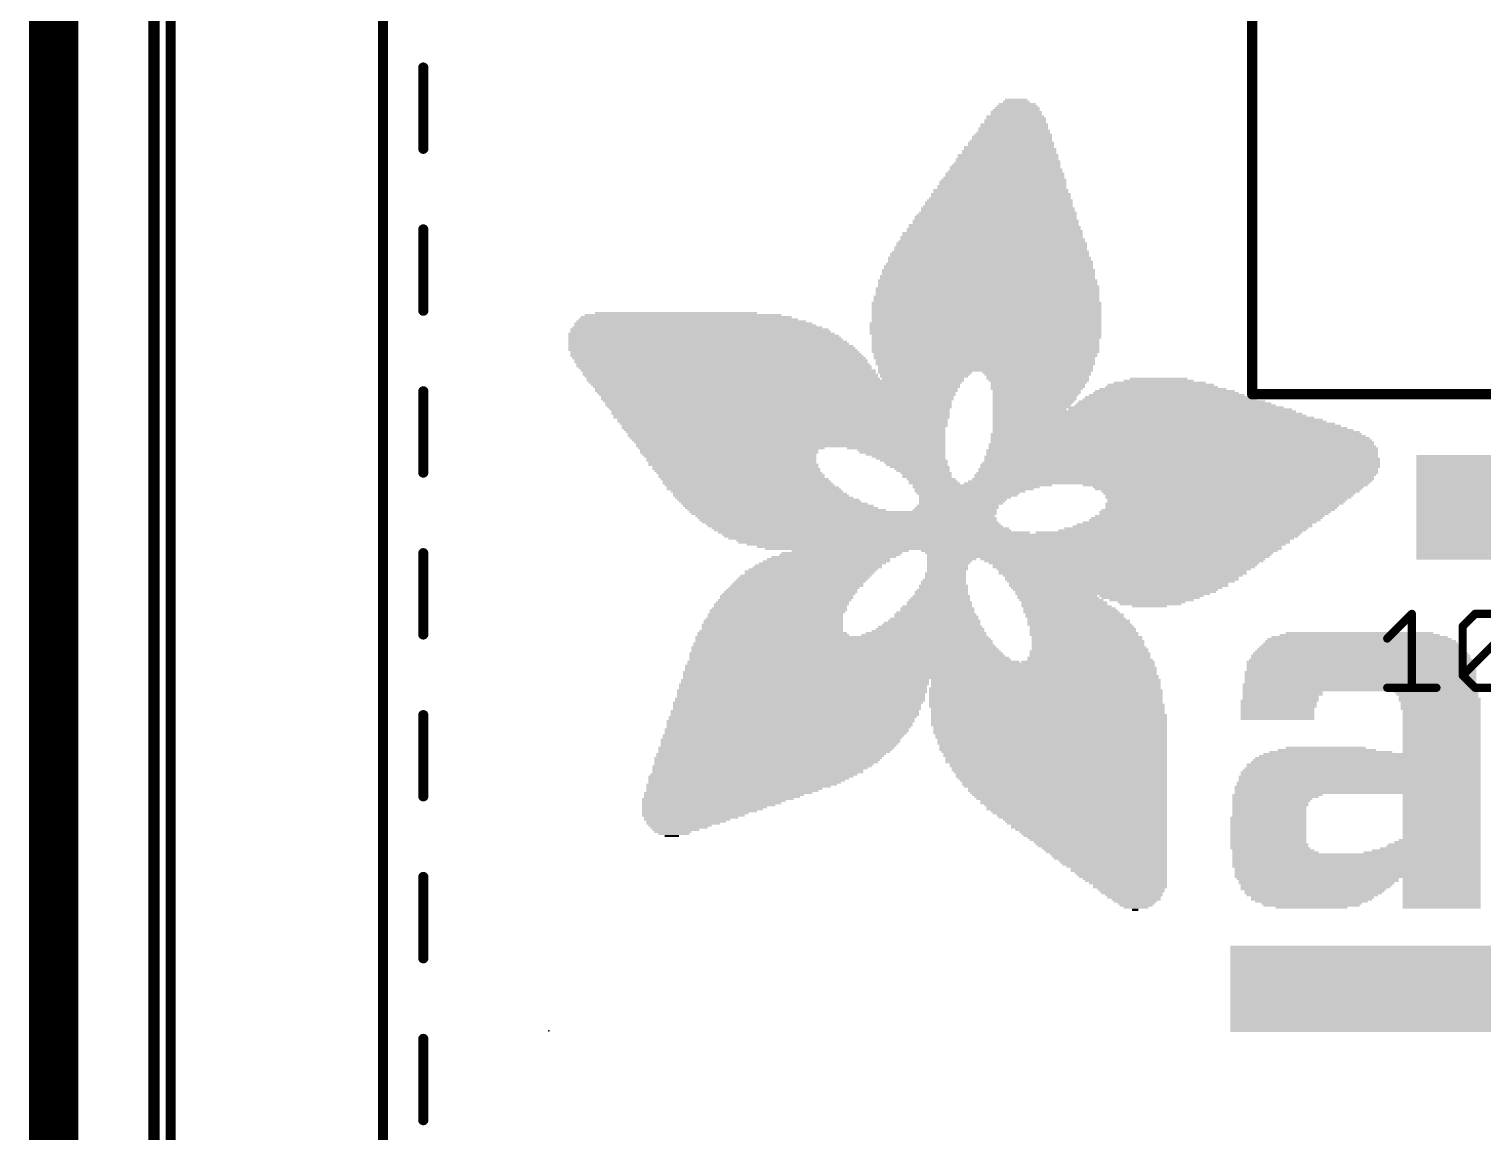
# Model space of a CAD drawing. Extents: x -26.2 to 21.8, y -36.3 to 32.3.
# Drawn here: x -21.8 to -3.79, y 4.99 to 18.65 of the extents above; entities that cross this region are included whole.
import ezdxf

# ---------------------------------------------------------------- set-up
doc = ezdxf.new("R2010")
doc.units = 0
for name, color, linetype in [('1', 12, 'CONTINUOUS'), ('16', 132, 'CONTINUOUS'), ('20', 53, 'CONTINUOUS'), ('21', 40, 'CONTINUOUS'), ('22', 6, 'CONTINUOUS'), ('23', 40, 'CONTINUOUS'), ('27', 253, 'CONTINUOUS'), ('52', 253, 'CONTINUOUS')]:
    doc.layers.add(name, color=color, linetype=linetype)

# ---------------------------------------------------------------- blocks, each defined once
blk = doc.blocks.new('RECT')
blk.add_solid([(-0.5, -0.5), (0.5, -0.5), (-0.5, 0.5), (0.5, 0.5)])

msp = doc.modelspace()

# ---------------------------------------------------------------- linework, layer by layer
at = {"layer": '1', "const_width": 0.254}
msp.add_lwpolyline([(-21.5, -33.5), (-21.5, 29.5)], dxfattribs=at)
at = {"layer": '16', "const_width": 0.6096}
msp.add_lwpolyline([(-21.5, -36), (-21.5, 32)], dxfattribs=at)
at = {"layer": '20'}
msp.add_line((-20.32, 27.94), (-20.32, -33.02), dxfattribs=at)
at = {"layer": '21', "const_width": 0.127}
for points in [[(-6.65, 14.122), (-6.65, 27.472)], [(-1.6, 14.122), (-6.65, 14.122)]]:
    msp.add_lwpolyline(points, dxfattribs=at)
at = {"layer": '21', "const_width": 0.0635}
for points in [[(-6.65, 14.1538, 1), (-6.65, 14.0902)], [(-6.6818, 14.122, 1), (-6.6183, 14.122)]]:
    msp.add_lwpolyline(points, format="xyb", dxfattribs=at)
at = {"layer": '22', "const_width": 0.127}
msp.add_lwpolyline([(-20.25, 25.339), (-20.25, -30.261)], dxfattribs=at)
at = {"layer": '23'}
msp.add_point((-15.365, 6.238), dxfattribs=at)
at = {"layer": '27', "const_width": 0.1016}
for points in [[(-4.9768, 11.0969), (-4.6717, 11.402)], [(-4.6717, 11.402), (-4.6717, 10.4868)], [(-4.0413, 11.2495), (-3.8887, 11.402)], [(-3.8887, 11.402), (-3.5837, 11.402)], [(-4.0413, 10.6393), (-4.0413, 11.2495)], [(-4.0413, 10.6393), (-3.4311, 11.2495)], [(-3.8887, 10.4868), (-4.0413, 10.6393)], [(-4.9768, 10.4868), (-4.3667, 10.4868)], [(-3.5837, 10.4868), (-3.8887, 10.4868)]]:
    msp.add_lwpolyline(points, dxfattribs=at)
at = {"layer": '27', "const_width": 0.0508}
for points in [[(-4.6463, 11.402, 1), (-4.6971, 11.402)], [(-4.6538, 11.384, 1), (-4.6897, 11.4199)], [(-3.8887, 11.4274, 1), (-3.8887, 11.3766)], [(-3.8708, 11.384, 1), (-3.9067, 11.4199)], [(-4.0159, 11.2495, 1), (-4.0667, 11.2495)], [(-4.0592, 11.2674, 1), (-4.0233, 11.2315)], [(-4.9947, 11.1149, 1), (-4.9588, 11.079)], [(-4.0667, 10.6393, 1), (-4.0159, 10.6393)], [(-4.0233, 10.6573, 1), (-4.0592, 10.6214)], [(-4.0592, 10.6573, 1), (-4.0233, 10.6214)], [(-4.9768, 10.5122, 1), (-4.9768, 10.4614)], [(-4.6971, 10.4868, 1), (-4.6463, 10.4868)], [(-4.3667, 10.4614, 1), (-4.3667, 10.5122)], [(-3.8887, 10.5122, 1), (-3.8887, 10.4614)], [(-3.9067, 10.4688, 1), (-3.8708, 10.5048)]]:
    msp.add_lwpolyline(points, format="xyb", dxfattribs=at)
at = {"layer": '52', "const_width": 0.127}
for points in [[(-20.05, 25.139), (-20.05, -30.061)], [(-17.42, 22.679), (-17.42, -23.441)], [(-16.92, 18.1686), (-16.92, 17.1633)], [(-16.92, 16.1633), (-16.92, 15.1581)], [(-16.92, 14.1581), (-16.92, 13.1529)], [(-16.92, 12.1529), (-16.92, 11.1477)], [(-16.92, 10.1477), (-16.92, 9.1425)], [(-16.92, 8.1425), (-16.92, 7.1373)], [(-16.92, 6.1373), (-16.92, 5.132)]]:
    msp.add_lwpolyline(points, dxfattribs=at)
at = {"layer": '52', "const_width": 0.0635}
for points in [[(-16.8883, 18.1686, 1), (-16.9518, 18.1686)], [(-16.9518, 17.1633, 1), (-16.8883, 17.1633)], [(-16.8883, 16.1633, 1), (-16.9518, 16.1633)], [(-16.9518, 15.1581, 1), (-16.8883, 15.1581)], [(-16.8883, 14.1581, 1), (-16.9518, 14.1581)], [(-16.9518, 13.1529, 1), (-16.8883, 13.1529)], [(-16.8883, 12.1529, 1), (-16.9518, 12.1529)], [(-16.9518, 11.1477, 1), (-16.8883, 11.1477)], [(-16.8883, 10.1477, 1), (-16.9518, 10.1477)], [(-16.9518, 9.1425, 1), (-16.8883, 9.1425)], [(-16.8883, 8.1425, 1), (-16.9518, 8.1425)], [(-16.9518, 7.1373, 1), (-16.8883, 7.1373)], [(-16.8883, 6.1373, 1), (-16.9518, 6.1373)], [(-16.9518, 5.132, 1), (-16.8883, 5.132)]]:
    msp.add_lwpolyline(points, format="xyb", dxfattribs=at)

# ---------------------------------------------------------------- block references
at = {"layer": '1', "xscale": 1.2, "yscale": 1.3, "rotation": 180}
msp.add_blockref('RECT', (-4.016, 12.722), dxfattribs=at)
at = {"layer": '21', "yscale": 0.0254}
for p, xscale in [((-9.5738, 17.6426), 0.5842), ((-9.5611, 17.668), 0.5588), ((-9.5611, 17.6934), 0.508), ((-9.5611, 17.7188), 0.4572), ((-9.5738, 17.7442), 0.3302), ((-9.5738, 17.7696), 0.2794), ((-9.5992, 17.4648), 0.8382), ((-9.5865, 17.5156), 0.762), ((-9.5865, 17.4902), 0.762), ((-9.5865, 17.5664), 0.7112), ((-9.5738, 17.541), 0.7366), ((-9.5738, 17.6172), 0.635), ((-9.5738, 17.5918), 0.635), ((-9.6246, 17.3124), 0.9906), ((-9.6246, 17.287), 0.9906), ((-9.6119, 17.3378), 0.9652), ((-9.6119, 17.3632), 0.9144), ((-9.6119, 17.414), 0.8636), ((-9.5992, 17.3886), 0.889), ((-9.5992, 17.4394), 0.8382), ((-9.6627, 17.1346), 1.1684), ((-9.6627, 17.1092), 1.1684), ((-9.6627, 17.1854), 1.1176), ((-9.65, 17.16), 1.143), ((-9.6373, 17.2362), 1.0668), ((-9.6373, 17.2108), 1.0668), ((-9.6373, 17.2616), 1.016), ((-9.7135, 16.9314), 1.3716), ((-9.7008, 16.9568), 1.3462), ((-9.6881, 16.9822), 1.3208), ((-9.6881, 17.033), 1.27), ((-9.6754, 17.0076), 1.2954), ((-9.6754, 17.0838), 1.2446), ((-9.6754, 17.0584), 1.2446), ((-9.7389, 16.7536), 1.5748), ((-9.7262, 16.779), 1.5494), ((-9.7262, 16.8044), 1.4986), ((-9.7135, 16.8552), 1.4732), ((-9.7135, 16.8298), 1.4732), ((-9.7135, 16.8806), 1.4224), ((-9.7008, 16.906), 1.397), ((-9.7643, 16.6012), 1.7272), ((-9.7643, 16.5758), 1.7272), ((-9.7643, 16.652), 1.6764), ((-9.7643, 16.6266), 1.6764), ((-9.7516, 16.7028), 1.6002), ((-9.7516, 16.6774), 1.6002), ((-9.7389, 16.7282), 1.5748), ((-9.8024, 16.4234), 1.905), ((-9.8024, 16.398), 1.905), ((-9.8024, 16.4488), 1.8542), ((-9.7897, 16.4996), 1.8288), ((-9.7897, 16.4742), 1.8288), ((-9.777, 16.525), 1.8034), ((-9.777, 16.5504), 1.7526), ((-9.8532, 16.2202), 2.1082), ((-9.8278, 16.271), 2.0574), ((-9.8278, 16.2456), 2.0574), ((-9.8278, 16.3218), 2.0066), ((-9.8278, 16.2964), 2.0066), ((-9.8151, 16.3472), 1.9812), ((-9.8024, 16.3726), 1.9558), ((-9.8786, 16.0678), 2.2606), ((-9.8659, 16.0424), 2.286), ((-9.8659, 16.1186), 2.2352), ((-9.8659, 16.0932), 2.2352), ((-9.8532, 16.1694), 2.159), ((-9.8405, 16.144), 2.1844), ((-9.8405, 16.1948), 2.1336), ((-9.904, 15.8646), 2.4638), ((-9.8913, 15.89), 2.4384), ((-9.8913, 15.9408), 2.3876), ((-9.8913, 15.9154), 2.3876), ((-9.8786, 15.9916), 2.3622), ((-9.8786, 15.9662), 2.3622), ((-9.8786, 16.017), 2.3114), ((-9.9167, 15.6614), 2.6416), ((-9.9167, 15.7122), 2.5908), ((-9.9167, 15.6868), 2.5908), ((-9.904, 15.7376), 2.5654), ((-9.904, 15.8138), 2.5146), ((-9.904, 15.7884), 2.5146), ((-9.8913, 15.763), 2.54), ((-9.904, 15.8392), 2.4638), ((-9.9294, 15.5344), 2.7178), ((-9.9294, 15.509), 2.7178), ((-9.9294, 15.4836), 2.7178), ((-9.9294, 15.5852), 2.667), ((-9.9294, 15.5598), 2.667), ((-9.9167, 15.636), 2.6416), ((-9.9167, 15.6106), 2.6416), ((-9.9421, 15.3312), 2.794), ((-9.9421, 15.3058), 2.794), ((-9.9294, 15.4328), 2.7686), ((-9.9294, 15.4074), 2.7686), ((-9.9294, 15.382), 2.7686), ((-9.9294, 15.3566), 2.7686), ((-9.9167, 15.4582), 2.7432), ((-13.7902, 15.128), 2.0066), ((-9.9421, 15.255), 2.8448), ((-9.9421, 15.2296), 2.8448), ((-9.9421, 15.2042), 2.8448), ((-9.9421, 15.1788), 2.8448), ((-9.9421, 15.1534), 2.8448), ((-9.9421, 15.128), 2.8448), ((-9.9421, 15.2804), 2.794), ((-13.5235, 14.9502), 3.0988), ((-13.5743, 15.001), 2.9464), ((-13.5489, 14.9756), 2.9972), ((-13.5997, 15.0264), 2.8448), ((-13.6378, 15.0518), 2.7178), ((-13.6632, 15.0772), 2.6162), ((-13.7013, 15.1026), 2.4384), ((-9.9548, 15.001), 2.8702), ((-9.9548, 14.9756), 2.8702), ((-9.9548, 14.9502), 2.8702), ((-9.9421, 15.1026), 2.8448), ((-9.9421, 15.0772), 2.8448), ((-9.9421, 15.0518), 2.8448), ((-9.9421, 15.0264), 2.8448), ((-13.4727, 14.874), 3.302), ((-13.4473, 14.8486), 3.3528), ((-13.4346, 14.8232), 3.3782), ((-13.4219, 14.7978), 3.4036), ((-13.3965, 14.7724), 3.4544), ((-13.4981, 14.9248), 3.2004), ((-13.4854, 14.8994), 3.2258), ((-9.9548, 14.9248), 2.8702), ((-9.9548, 14.8994), 2.8702), ((-9.9548, 14.874), 2.8702), ((-9.9421, 14.8486), 2.8448), ((-9.9421, 14.8232), 2.8448), ((-9.9548, 14.7978), 2.8194), ((-9.9548, 14.7724), 2.8194), ((-13.3838, 14.747), 3.4798), ((-13.3584, 14.7216), 3.5306), ((-13.3457, 14.6962), 3.556), ((-13.333, 14.6708), 3.5814), ((-13.3076, 14.6454), 3.5814), ((-13.2949, 14.62), 3.6068), ((-13.2822, 14.5946), 3.6322), ((-9.9548, 14.747), 2.8194), ((-9.9548, 14.7216), 2.8194), ((-9.9548, 14.6962), 2.8194), ((-9.9548, 14.6708), 2.8194), ((-9.9548, 14.6454), 2.8194), ((-9.9548, 14.62), 2.7686), ((-9.9548, 14.5946), 2.7686), ((-13.2568, 14.5692), 3.6322), ((-13.2314, 14.5438), 3.6322), ((-13.2314, 14.5184), 3.6322), ((-13.206, 14.493), 3.6322), ((-13.1933, 14.4676), 3.6576), ((-13.1806, 14.4422), 3.6322), ((-13.1425, 14.4168), 3.6576), ((-9.9675, 14.5692), 2.7432), ((-9.9548, 14.5438), 2.7178), ((-9.9548, 14.5184), 2.7178), ((-9.9548, 14.493), 2.7178), ((-9.9548, 14.4676), 2.667), ((-9.9548, 14.4422), 2.667), ((-9.9548, 14.4168), 2.667), ((-13.1298, 14.3914), 3.6322), ((-13.1171, 14.366), 3.6576), ((-13.1044, 14.3406), 3.6322), ((-13.079, 14.3152), 3.6322), ((-12.5583, 14.2898), 4.6736), ((-12.5583, 14.2644), 4.6228), ((-12.5583, 14.239), 4.572), ((-10.7041, 14.3914), 1.1684), ((-10.7041, 14.366), 1.1176), ((-10.7168, 14.3406), 1.0922), ((-10.7295, 14.3152), 1.016), ((-9.3198, 14.3914), 1.3462), ((-9.3071, 14.366), 1.3208), ((-9.3071, 14.3406), 1.27), ((-9.3071, 14.3152), 1.27), ((-9.2944, 14.2898), 1.2446), ((-9.2944, 14.2644), 1.1938), ((-9.3071, 14.239), 1.1684), ((-7.7831, 14.239), 1.3208), ((-7.7958, 14.2644), 1.143), ((-7.8085, 14.2898), 0.8636), ((-7.8085, 14.3152), 0.7112), ((-12.5456, 14.2136), 4.5466), ((-12.5456, 14.1882), 4.4958), ((-12.5456, 14.1628), 4.4958), ((-12.5456, 14.1374), 4.445), ((-12.5329, 14.112), 4.4196), ((-12.5329, 14.0866), 4.3688), ((-12.5329, 14.0612), 4.3688), ((-9.3071, 14.2136), 1.1684), ((-9.3198, 14.1882), 1.143), ((-9.3198, 14.1628), 1.0922), ((-9.3198, 14.1374), 1.0922), ((-9.3325, 14.112), 1.0668), ((-9.3452, 14.0866), 1.0414), ((-9.3452, 14.0612), 1.0414), ((-7.6688, 14.0612), 2.159), ((-7.6815, 14.0866), 2.0828), ((-7.7069, 14.112), 1.9304), ((-7.7196, 14.1374), 1.8034), ((-7.7323, 14.1628), 1.7272), ((-7.7577, 14.1882), 1.5748), ((-7.7704, 14.2136), 1.397), ((-12.5329, 14.0358), 4.318), ((-12.5202, 14.0104), 4.2926), ((-12.5202, 13.985), 4.2926), ((-12.5075, 13.9596), 4.2672), ((-12.5075, 13.9342), 4.2164), ((-12.4948, 13.9088), 4.191), ((-12.4948, 13.8834), 4.191), ((-12.4821, 13.858), 4.1656), ((-9.3579, 14.0358), 1.016), ((-9.3706, 14.0104), 0.9906), ((-9.3833, 13.985), 0.9652), ((-8.0625, 13.9596), 3.6068), ((-9.4087, 13.9342), 0.9144), ((-7.9863, 13.9088), 3.7592), ((-7.9482, 13.8834), 3.8354), ((-7.9228, 13.858), 3.8862), ((-7.5418, 13.9342), 2.7686), ((-7.6053, 13.985), 2.4892), ((-7.618, 14.0104), 2.413), ((-7.6434, 14.0358), 2.3114), ((-12.4821, 13.8326), 4.1656), ((-12.4694, 13.8072), 4.0894), ((-12.4694, 13.7818), 4.0894), ((-12.4567, 13.7564), 4.064), ((-12.444, 13.731), 4.0386), ((-12.4567, 13.7056), 4.0132), ((-12.444, 13.6802), 3.9878), ((-7.872, 13.8326), 3.9878), ((-7.8212, 13.8072), 4.0894), ((-7.7958, 13.7818), 4.1402), ((-7.745, 13.7564), 4.2418), ((-7.7069, 13.731), 4.318), ((-7.6688, 13.7056), 4.3942), ((-7.6307, 13.6802), 4.4704), ((-12.4313, 13.6548), 3.9624), ((-12.4186, 13.6294), 3.937), ((-12.4186, 13.604), 3.937), ((-12.4059, 13.5786), 3.9116), ((-12.3932, 13.5532), 3.8862), ((-12.3805, 13.5278), 3.8608), ((-12.3678, 13.5024), 3.8354), ((-7.5291, 13.5024), 4.7752), ((-7.5926, 13.6294), 4.5974), ((-7.5672, 13.604), 4.6482), ((-7.5418, 13.5786), 4.699), ((-7.5291, 13.5532), 4.7244), ((-7.5164, 13.5278), 4.7498), ((-7.5926, 13.6548), 4.5466), ((-12.3678, 13.477), 3.8354), ((-13.1044, 13.4516), 2.3114), ((-13.1298, 13.4262), 2.2098), ((-13.1298, 13.4008), 2.2098), ((-13.1298, 13.3754), 2.159), ((-13.1171, 13.35), 2.1336), ((-13.1044, 13.3246), 2.1082), ((-11.0597, 13.4516), 1.2192), ((-10.9962, 13.4262), 1.0922), ((-10.9835, 13.4008), 1.0668), ((-10.9454, 13.3754), 0.9906), ((-10.9073, 13.35), 0.9144), ((-10.8819, 13.3246), 0.8636), ((-7.5291, 13.35), 4.8768), ((-7.5164, 13.3246), 4.9022), ((-7.5164, 13.4262), 4.8514), ((-7.5164, 13.4008), 4.8514), ((-7.5164, 13.3754), 4.8514), ((-7.5164, 13.477), 4.8006), ((-7.5037, 13.4516), 4.826), ((-13.1044, 13.2992), 2.1082), ((-13.0917, 13.2738), 2.0828), ((-13.079, 13.2484), 2.1082), ((-13.0536, 13.223), 2.0574), ((-13.0409, 13.1976), 2.0828), ((-13.0282, 13.1722), 2.0574), ((-13.0028, 13.1468), 2.0574), ((-10.8438, 13.2992), 0.8382), ((-10.8184, 13.2738), 0.7874), ((-10.8057, 13.2484), 0.762), ((-10.7676, 13.223), 0.7366), ((-10.7422, 13.1976), 0.6858), ((-10.7295, 13.1722), 0.6604), ((-10.6914, 13.1468), 0.635), ((-7.5799, 13.1468), 4.9784), ((-7.5672, 13.1976), 4.953), ((-7.5672, 13.1722), 4.953), ((-7.5418, 13.2484), 4.953), ((-7.5418, 13.223), 4.953), ((-7.5291, 13.2738), 4.9276), ((-7.5164, 13.2992), 4.9022), ((-12.9774, 13.1214), 2.0574), ((-12.9774, 13.096), 2.0574), ((-12.9393, 13.0706), 2.0828), ((-12.9139, 13.0452), 2.0828), ((-12.9012, 13.0198), 2.1082), ((-12.8758, 12.9944), 2.1082), ((-12.8377, 12.969), 2.1336), ((-10.6787, 13.1214), 0.6096), ((-10.6787, 13.096), 0.6096), ((-10.6279, 13.0706), 0.6096), ((-10.6025, 13.0452), 0.6096), ((-10.5898, 13.0198), 0.635), ((-9.9929, 12.9944), 1.7272), ((-10.0691, 12.969), 1.5748), ((-7.7069, 13.0198), 5.0292), ((-7.6688, 13.0452), 5.0038), ((-7.6307, 13.0706), 4.9784), ((-7.6053, 13.1214), 4.9784), ((-7.618, 13.096), 4.953), ((-6.983, 12.9944), 3.5306), ((-6.9449, 12.969), 3.3528), ((-12.825, 12.9436), 2.159), ((-12.7869, 12.9182), 2.1336), ((-12.7488, 12.8928), 2.159), ((-12.7361, 12.8674), 2.1844), ((-12.698, 12.842), 2.2098), ((-12.6472, 12.8166), 2.2606), ((-12.6218, 12.7912), 2.2606), ((-10.0945, 12.9436), 1.4732), ((-10.1453, 12.9182), 1.3716), ((-10.1707, 12.8928), 1.27), ((-10.1707, 12.8674), 1.2192), ((-10.2088, 12.842), 1.143), ((-10.2342, 12.8166), 1.0922), ((-10.2469, 12.7912), 1.0668), ((-6.9449, 12.9436), 3.302), ((-6.9195, 12.9182), 3.2004), ((-6.9322, 12.8928), 3.1242), ((-6.9322, 12.8674), 3.0734), ((-6.9449, 12.842), 3.048), ((-6.9576, 12.8166), 2.9718), ((-6.9703, 12.7912), 2.9464), ((-12.571, 12.7658), 2.3114), ((-12.5202, 12.7404), 2.3622), ((-12.4821, 12.715), 2.3876), ((-12.4186, 12.6896), 2.4638), ((-11.7201, 12.6642), 3.81), ((-11.7074, 12.6388), 3.7846), ((-11.6947, 12.6134), 3.7084), ((-10.3358, 12.6896), 1.0414), ((-10.3104, 12.715), 1.0414), ((-10.2977, 12.7404), 1.016), ((-10.2596, 12.7658), 1.0414), ((-7.1735, 12.6134), 2.8448), ((-7.11, 12.6642), 2.8702), ((-7.1227, 12.6388), 2.8448), ((-7.0719, 12.6896), 2.8956), ((-6.9957, 12.7658), 2.9464), ((-7.0211, 12.7404), 2.8956), ((-7.0338, 12.715), 2.8702), ((-11.6693, 12.588), 3.7084), ((-11.6566, 12.5626), 3.683), ((-11.6312, 12.5372), 3.683), ((-11.5931, 12.5118), 3.6576), ((-11.5677, 12.4864), 3.6576), ((-11.5042, 12.461), 3.683), ((-11.4788, 12.4356), 3.683), ((-7.5164, 12.4356), 3.0734), ((-7.4656, 12.461), 3.0226), ((-7.3894, 12.4864), 2.9718), ((-7.364, 12.5118), 2.921), ((-7.3005, 12.5372), 2.8956), ((-7.237, 12.5626), 2.8702), ((-7.2116, 12.588), 2.8702), ((-11.3391, 12.4102), 3.8608), ((-9.6373, 12.3848), 7.1628), ((-9.6373, 12.3594), 7.112), ((-9.6373, 12.334), 7.0104), ((-9.6119, 12.3086), 6.858), ((-9.5992, 12.2832), 6.8326), ((-9.5738, 12.2578), 6.6802), ((-7.6815, 12.4102), 3.302), ((-9.5357, 12.2324), 6.5024), ((-9.4849, 12.207), 6.4008), ((-11.8979, 12.08), 1.524), ((-11.8344, 12.1054), 1.5494), ((-11.7582, 12.1308), 1.4986), ((-11.7328, 12.1562), 1.4986), ((-11.6312, 12.1816), 1.4478), ((-8.5451, 12.1816), 4.4196), ((-8.5451, 12.1562), 4.318), ((-8.5451, 12.1308), 4.2672), ((-8.5578, 12.1054), 4.2418), ((-10.3739, 12.08), 0.6096), ((-8.253, 12.08), 3.5306), ((-12.1773, 11.8768), 1.6256), ((-12.1265, 11.9276), 1.6256), ((-12.1392, 11.9022), 1.6002), ((-12.0884, 11.953), 1.6002), ((-12.0376, 11.9784), 1.6002), ((-12.0249, 12.0038), 1.5748), ((-11.9741, 12.0292), 1.5748), ((-11.9233, 12.0546), 1.5748), ((-10.4501, 11.9022), 0.508), ((-10.4501, 11.8768), 0.508), ((-10.3993, 12.0546), 0.5588), ((-10.412, 12.0292), 0.5334), ((-10.4247, 12.0038), 0.508), ((-10.4247, 11.9784), 0.508), ((-10.4247, 11.953), 0.508), ((-10.4374, 11.9276), 0.4826), ((-8.2403, 12.0546), 3.4544), ((-8.2403, 12.0292), 3.3528), ((-8.2276, 12.0038), 3.2766), ((-8.2403, 11.9784), 3.2512), ((-8.2403, 11.953), 3.1496), ((-8.253, 11.9276), 3.0734), ((-8.253, 11.9022), 3.0734), ((-8.253, 11.8768), 2.9718), ((-12.3551, 11.699), 1.6256), ((-12.3297, 11.7244), 1.6256), ((-12.2916, 11.7498), 1.651), ((-12.2789, 11.7752), 1.6256), ((-12.2535, 11.8006), 1.6256), ((-12.2281, 11.826), 1.6256), ((-12.2027, 11.8514), 1.6256), ((-10.4882, 11.699), 0.635), ((-10.4755, 11.7498), 0.6096), ((-10.4755, 11.7244), 0.6096), ((-10.4755, 11.8006), 0.5588), ((-10.4755, 11.7752), 0.5588), ((-10.4628, 11.826), 0.5334), ((-10.4501, 11.8514), 0.508), ((-8.2657, 11.8514), 2.8956), ((-8.2657, 11.826), 2.8956), ((-8.2784, 11.8006), 2.8194), ((-8.3038, 11.7752), 2.7178), ((-8.3038, 11.7498), 2.7178), ((-8.3292, 11.7244), 2.6162), ((-8.3419, 11.699), 2.54), ((-12.4821, 11.5212), 1.6764), ((-12.4694, 11.5466), 1.651), ((-12.444, 11.572), 1.651), ((-12.4186, 11.6228), 1.651), ((-12.4186, 11.5974), 1.651), ((-12.3932, 11.6482), 1.651), ((-12.3678, 11.6736), 1.651), ((-10.5263, 11.5466), 0.8128), ((-10.5263, 11.5212), 0.8128), ((-10.5263, 11.572), 0.762), ((-10.5136, 11.5974), 0.7366), ((-10.5009, 11.6228), 0.7112), ((-10.5009, 11.6736), 0.6604), ((-10.5009, 11.6482), 0.6604), ((-8.3419, 11.6736), 2.4892), ((-8.38, 11.6482), 2.413), ((-9.0658, 11.6228), 0.9906), ((-9.0531, 11.5974), 1.016), ((-9.015, 11.572), 1.0414), ((-8.9769, 11.5466), 1.0668), ((-8.9769, 11.5212), 1.0668), ((-7.8974, 11.6228), 1.2954), ((-7.9101, 11.5974), 1.2192), ((-7.8974, 11.572), 1.0414), ((-7.8974, 11.5466), 0.8382), ((-7.9101, 11.5212), 0.762), ((-12.571, 11.3434), 1.7018), ((-12.5583, 11.3942), 1.6764), ((-12.5583, 11.3688), 1.6764), ((-12.5202, 11.445), 1.7018), ((-12.5329, 11.4196), 1.6764), ((-12.5075, 11.4704), 1.6764), ((-12.4948, 11.4958), 1.651), ((-10.5898, 11.3434), 1.0922), ((-10.5771, 11.3942), 1.016), ((-10.5644, 11.3688), 1.0414), ((-10.5771, 11.4196), 0.9652), ((-10.5517, 11.4704), 0.9144), ((-10.5517, 11.445), 0.9144), ((-10.5517, 11.4958), 0.8636), ((-8.9515, 11.4958), 1.1176), ((-8.9134, 11.4704), 1.143), ((-8.9007, 11.445), 1.1684), ((-8.888, 11.4196), 1.1938), ((-8.8499, 11.3942), 1.2192), ((-8.8499, 11.3688), 1.2192), ((-8.8245, 11.3434), 1.2192), ((-7.9228, 11.4958), 0.4318), ((-12.5964, 11.1656), 1.8542), ((-12.6091, 11.191), 1.778), ((-12.5964, 11.2672), 1.7526), ((-12.5964, 11.2418), 1.7526), ((-12.5964, 11.2164), 1.7526), ((-12.5837, 11.318), 1.7272), ((-12.5837, 11.2926), 1.7272), ((-10.6914, 11.1656), 1.4986), ((-10.666, 11.191), 1.397), ((-10.6406, 11.2164), 1.3462), ((-10.6406, 11.2418), 1.2954), ((-10.6279, 11.2672), 1.2192), ((-10.6152, 11.2926), 1.1938), ((-10.5898, 11.318), 1.143), ((-8.7991, 11.318), 1.27), ((-8.7991, 11.2926), 1.27), ((-8.7864, 11.2672), 1.2954), ((-8.761, 11.2418), 1.2954), ((-8.7483, 11.2164), 1.3208), ((-8.7483, 11.191), 1.3208), ((-8.7356, 11.1656), 1.3462), ((-5.3193, 11.1656), 1.8288), ((-11.7074, 10.9878), 3.7846), ((-11.7201, 11.0386), 3.7084), ((-11.7074, 11.0132), 3.7338), ((-11.7328, 11.1148), 3.6322), ((-11.7201, 11.0894), 3.6576), ((-11.7074, 11.064), 3.683), ((-12.5837, 11.1402), 1.8796), ((-10.7168, 11.1402), 1.5494), ((-8.7356, 11.1402), 1.3462), ((-8.6975, 11.1148), 1.3716), ((-8.6975, 11.0894), 1.3716), ((-8.6848, 11.064), 1.397), ((-8.6848, 11.0386), 1.397), ((-8.6848, 11.0132), 1.397), ((-8.6721, 10.9878), 1.4224), ((-5.3066, 10.9878), 2.5146), ((-5.3066, 11.0132), 2.4638), ((-5.3066, 11.0386), 2.413), ((-5.3066, 11.064), 2.3622), ((-5.3193, 11.0894), 2.286), ((-5.3193, 11.1148), 2.1844), ((-5.3193, 11.1402), 1.9812), ((-11.5931, 10.81), 4.1148), ((-11.682, 10.9116), 3.8862), ((-11.6693, 10.8862), 3.9116), ((-11.6439, 10.8608), 3.9624), ((-11.6312, 10.8354), 3.9878), ((-11.6947, 10.9624), 3.81), ((-11.682, 10.937), 3.8354), ((-8.6848, 10.81), 1.651), ((-8.6721, 10.8608), 1.524), ((-8.6594, 10.8354), 1.5494), ((-8.6721, 10.937), 1.4732), ((-8.6594, 10.9116), 1.4986), ((-8.6594, 10.8862), 1.4986), ((-8.6594, 10.9624), 1.4478), ((-5.3066, 10.81), 2.8194), ((-5.3066, 10.8354), 2.7686), ((-5.3066, 10.8862), 2.7178), ((-5.3066, 10.8608), 2.7178), ((-5.3066, 10.9116), 2.667), ((-5.3066, 10.937), 2.6162), ((-5.3066, 10.9624), 2.5654), ((-10.7676, 10.683), 5.8674), ((-10.7676, 10.6576), 5.8674), ((-10.7549, 10.6322), 5.8928), ((-10.7676, 10.7592), 5.8166), ((-10.7549, 10.7338), 5.842), ((-10.7549, 10.7084), 5.842), ((-10.7549, 10.7846), 5.7912), ((-5.3066, 10.683), 2.8702), ((-5.3066, 10.6576), 2.8702), ((-5.3066, 10.6322), 2.8702), ((-5.3066, 10.7846), 2.8194), ((-5.3066, 10.7592), 2.8194), ((-5.3066, 10.7338), 2.8194), ((-5.2939, 10.7084), 2.8448), ((-12.2281, 10.4544), 3.0988), ((-12.2027, 10.5306), 3.0988), ((-12.2154, 10.5052), 3.0734), ((-12.2154, 10.4798), 3.0734), ((-12.19, 10.5814), 3.0734), ((-12.19, 10.556), 3.0734), ((-10.7549, 10.6068), 5.8928), ((-9.2182, 10.4798), 2.8702), ((-9.2055, 10.4544), 2.8956), ((-9.2055, 10.5814), 2.8448), ((-9.2055, 10.556), 2.8448), ((-9.2055, 10.5306), 2.8448), ((-9.2055, 10.5052), 2.8448), ((-5.3066, 10.5306), 2.921), ((-5.3066, 10.5052), 2.921), ((-5.3066, 10.4798), 2.921), ((-5.3066, 10.4544), 2.921), ((-5.3066, 10.6068), 2.8702), ((-5.3066, 10.5814), 2.8702), ((-5.3066, 10.556), 2.8702), ((-12.2789, 10.302), 3.0988), ((-12.2916, 10.2766), 3.0734), ((-12.2535, 10.3528), 3.0988), ((-12.2535, 10.3274), 3.0988), ((-12.2281, 10.429), 3.0988), ((-12.2408, 10.4036), 3.0734), ((-12.2408, 10.3782), 3.0734), ((-9.2055, 10.429), 2.8956), ((-9.2055, 10.4036), 2.8956), ((-9.2055, 10.3782), 2.8956), ((-9.2055, 10.3528), 2.8956), ((-9.2055, 10.3274), 2.8956), ((-9.2055, 10.302), 2.8956), ((-9.1928, 10.2766), 2.921), ((-6.3099, 10.3274), 0.9652), ((-6.3226, 10.302), 0.9398), ((-6.3226, 10.2766), 0.9398), ((-6.2718, 10.429), 0.9906), ((-6.2718, 10.4036), 0.9906), ((-6.2972, 10.3782), 0.9398), ((-6.2972, 10.3528), 0.9398), ((-4.3668, 10.429), 1.0414), ((-4.3541, 10.4036), 1.016), ((-4.3414, 10.3782), 0.9906), ((-4.3287, 10.3528), 1.016), ((-4.3287, 10.3274), 1.016), ((-4.316, 10.302), 0.9906), ((-4.316, 10.2766), 0.9906), ((-12.3424, 10.1242), 3.0734), ((-12.3551, 10.0988), 3.048), ((-12.317, 10.2004), 3.0734), ((-12.317, 10.175), 3.0734), ((-12.317, 10.1496), 3.0734), ((-12.2916, 10.2512), 3.0734), ((-12.2916, 10.2258), 3.0734), ((-9.1928, 10.2512), 2.921), ((-9.1801, 10.2258), 2.8956), ((-9.1801, 10.2004), 2.8956), ((-9.1801, 10.175), 2.8956), ((-9.1674, 10.1496), 2.921), ((-9.1674, 10.1242), 2.921), ((-9.1674, 10.0988), 2.921), ((-6.3226, 10.2512), 0.9398), ((-6.3353, 10.2258), 0.9144), ((-6.3353, 10.2004), 0.9144), ((-6.3353, 10.175), 0.9144), ((-6.3353, 10.1496), 0.9144), ((-6.3353, 10.1242), 0.9144), ((-6.3353, 10.0988), 0.9144), ((-4.316, 10.2512), 0.9906), ((-4.316, 10.2258), 0.9906), ((-4.3033, 10.2004), 0.9652), ((-4.3033, 10.175), 0.9652), ((-4.3033, 10.1496), 0.9652), ((-4.3033, 10.1242), 0.9652), ((-4.3033, 10.0988), 0.9652), ((-12.4567, 9.8956), 2.9972), ((-12.4186, 9.9718), 3.0226), ((-12.4186, 9.9464), 3.0226), ((-12.4313, 9.921), 2.9972), ((-12.3678, 10.0734), 3.0734), ((-12.3805, 10.048), 3.048), ((-12.3805, 10.0226), 3.048), ((-12.3932, 9.9972), 3.0226), ((-9.1674, 10.0734), 2.921), ((-9.1674, 10.048), 2.921), ((-9.1674, 10.0226), 2.921), ((-9.1547, 9.9972), 2.8956), ((-9.1547, 9.9718), 2.8956), ((-9.1547, 9.9464), 2.8956), ((-9.1547, 9.921), 2.8956), ((-9.142, 9.8956), 2.8702), ((-4.3033, 10.0734), 0.9652), ((-4.3033, 10.048), 0.9652), ((-4.3033, 10.0226), 0.9652), ((-4.3033, 9.9972), 0.9652), ((-4.3033, 9.9718), 0.9652), ((-4.3033, 9.9464), 0.9652), ((-4.3033, 9.921), 0.9652), ((-4.3033, 9.8956), 0.9652), ((-12.5456, 9.7432), 2.921), ((-12.5583, 9.7178), 2.8956), ((-12.4948, 9.8448), 2.9718), ((-12.4948, 9.8194), 2.9718), ((-12.5075, 9.794), 2.9464), ((-12.5202, 9.7686), 2.921), ((-12.4694, 9.8702), 2.9718), ((-9.142, 9.8702), 2.8702), ((-9.1293, 9.8448), 2.8448), ((-9.1293, 9.8194), 2.8448), ((-9.1293, 9.794), 2.8448), ((-9.1166, 9.7686), 2.8194), ((-9.1166, 9.7432), 2.8194), ((-9.1166, 9.7178), 2.8194), ((-5.7257, 9.7178), 1.2192), ((-5.7384, 9.7432), 0.9906), ((-4.3033, 9.8702), 0.9652), ((-4.3033, 9.8448), 0.9652), ((-4.3033, 9.8194), 0.9652), ((-4.3033, 9.794), 0.9652), ((-4.3033, 9.7686), 0.9652), ((-4.3033, 9.7432), 0.9652), ((-4.3033, 9.7178), 0.9652), ((-12.6472, 9.6162), 2.8194), ((-12.6599, 9.5908), 2.794), ((-12.6726, 9.5654), 2.7686), ((-12.698, 9.54), 2.7178), ((-12.6091, 9.667), 2.8448), ((-12.6218, 9.6416), 2.8194), ((-12.571, 9.6924), 2.8702), ((-9.1039, 9.6924), 2.794), ((-9.0912, 9.667), 2.7686), ((-9.0912, 9.6416), 2.7686), ((-9.0785, 9.6162), 2.7432), ((-9.0785, 9.5908), 2.7432), ((-9.0785, 9.5654), 2.7432), ((-9.0531, 9.54), 2.6924), ((-5.2685, 9.54), 2.8956), ((-5.2431, 9.5654), 2.8448), ((-5.2304, 9.5908), 2.8194), ((-5.2177, 9.6162), 2.794), ((-5.1923, 9.6416), 2.7432), ((-5.1669, 9.667), 2.6924), ((-5.6749, 9.6924), 1.524), ((-4.3033, 9.6924), 0.9652), ((-12.8631, 9.3876), 2.54), ((-12.8885, 9.3622), 2.4892), ((-12.825, 9.413), 2.5654), ((-12.7234, 9.5146), 2.7178), ((-12.7488, 9.4892), 2.667), ((-12.7742, 9.4638), 2.6162), ((-12.7742, 9.4384), 2.6162), ((-9.0531, 9.5146), 2.6924), ((-9.0404, 9.4892), 2.667), ((-9.0404, 9.4638), 2.667), ((-9.0277, 9.4384), 2.6416), ((-9.015, 9.413), 2.6162), ((-9.015, 9.3876), 2.6162), ((-9.0023, 9.3622), 2.5908), ((-5.3193, 9.3876), 2.9972), ((-5.3193, 9.3622), 2.9972), ((-5.3066, 9.4384), 2.9718), ((-5.3066, 9.413), 2.9718), ((-5.2939, 9.4638), 2.9464), ((-5.2812, 9.4892), 2.921), ((-5.2685, 9.5146), 2.8956), ((-13.1425, 9.1844), 2.0828), ((-12.9774, 9.286), 2.3622), ((-13.0155, 9.2606), 2.286), ((-13.0663, 9.2352), 2.1844), ((-13.0917, 9.2098), 2.1336), ((-12.9139, 9.3368), 2.4384), ((-12.9393, 9.3114), 2.3876), ((-8.9896, 9.3368), 2.5654), ((-8.9769, 9.3114), 2.54), ((-8.9769, 9.286), 2.54), ((-8.9642, 9.2606), 2.5146), ((-8.9388, 9.2352), 2.4638), ((-8.9388, 9.2098), 2.4638), ((-8.9261, 9.1844), 2.4384), ((-5.3447, 9.2606), 3.048), ((-5.3447, 9.2352), 3.048), ((-5.3447, 9.2098), 3.048), ((-5.3447, 9.1844), 3.048), ((-5.332, 9.3114), 3.0226), ((-5.332, 9.286), 3.0226), ((-5.3193, 9.3368), 2.9972), ((-13.2695, 9.1082), 1.8796), ((-13.3203, 9.0828), 1.778), ((-13.3457, 9.0574), 1.7272), ((-13.3838, 9.032), 1.651), ((-13.4346, 9.0066), 1.5494), ((-13.1933, 9.159), 1.9812), ((-13.2187, 9.1336), 1.9304), ((-8.9134, 9.159), 2.413), ((-8.9007, 9.1336), 2.3876), ((-8.888, 9.1082), 2.3622), ((-8.8626, 9.0828), 2.3114), ((-8.8626, 9.0574), 2.3114), ((-8.8372, 9.032), 2.2606), ((-8.8245, 9.0066), 2.2352), ((-6.3353, 9.159), 1.1176), ((-6.3607, 9.1336), 1.0668), ((-6.3988, 9.1082), 0.9906), ((-6.4115, 9.0828), 0.9652), ((-6.4242, 9.0574), 0.9398), ((-6.4242, 9.032), 0.9398), ((-6.4369, 9.0066), 0.9144), ((-4.3033, 9.159), 0.9652), ((-4.3033, 9.1336), 0.9652), ((-4.3033, 9.1082), 0.9652), ((-4.3033, 9.0828), 0.9652), ((-4.3033, 9.0574), 0.9652), ((-4.3033, 9.032), 0.9652), ((-4.3033, 9.0066), 0.9652), ((-13.46, 8.9812), 1.4986), ((-13.4981, 8.9558), 1.4224), ((-13.5489, 8.9304), 1.3208), ((-13.5743, 8.905), 1.27), ((-13.5997, 8.8796), 1.1684), ((-13.6505, 8.8542), 1.0668), ((-13.6632, 8.8288), 0.9906), ((-8.8245, 8.9812), 2.2352), ((-8.7991, 8.9558), 2.1844), ((-8.7864, 8.9304), 2.159), ((-8.761, 8.905), 2.1082), ((-8.7483, 8.8796), 2.0828), ((-8.7229, 8.8542), 2.032), ((-8.7102, 8.8288), 2.0066), ((-6.4496, 8.8796), 0.9398), ((-6.4496, 8.8542), 0.9398), ((-6.4496, 8.8288), 0.9398), ((-6.4369, 8.9812), 0.9144), ((-6.4369, 8.9558), 0.9144), ((-6.4369, 8.9304), 0.9144), ((-6.4369, 8.905), 0.9144), ((-4.3033, 8.9812), 0.9652), ((-4.3033, 8.9558), 0.9652), ((-4.3033, 8.9304), 0.9652), ((-4.3033, 8.905), 0.9652), ((-4.3033, 8.8796), 0.9652), ((-4.3033, 8.8542), 0.9652), ((-4.3033, 8.8288), 0.9652), ((-13.7013, 8.8034), 0.9144), ((-13.7394, 8.778), 0.7874), ((-13.7521, 8.7526), 0.7112), ((-13.7902, 8.7272), 0.5842), ((-13.8283, 8.7018), 0.4572), ((-13.8156, 8.6764), 0.381), ((-13.841, 8.651), 0.1778), ((-8.6975, 8.8034), 1.9812), ((-8.6721, 8.778), 1.9304), ((-8.6721, 8.7526), 1.9304), ((-8.6467, 8.7272), 1.8796), ((-8.6213, 8.7018), 1.8288), ((-8.6086, 8.6764), 1.8034), ((-8.5959, 8.651), 1.778), ((-6.4496, 8.8034), 0.9398), ((-6.4496, 8.778), 0.9398), ((-6.4496, 8.7526), 0.9398), ((-6.4496, 8.7272), 0.9398), ((-6.4496, 8.7018), 0.9398), ((-6.4496, 8.6764), 0.9398), ((-6.4496, 8.651), 0.9398), ((-4.3033, 8.8034), 0.9652), ((-4.3033, 8.778), 0.9652), ((-4.3033, 8.7526), 0.9652), ((-4.3033, 8.7272), 0.9652), ((-4.3033, 8.7018), 0.9652), ((-4.3033, 8.6764), 0.9652), ((-4.3033, 8.651), 0.9652), ((-8.5705, 8.6256), 1.7272), ((-8.5578, 8.6002), 1.7018), ((-8.5324, 8.5748), 1.651), ((-8.5197, 8.5494), 1.6256), ((-8.507, 8.524), 1.6002), ((-8.4816, 8.4986), 1.5494), ((-8.4689, 8.4732), 1.524), ((-6.4496, 8.6256), 0.9398), ((-6.4496, 8.6002), 0.9398), ((-6.4496, 8.5748), 0.9398), ((-6.4369, 8.5494), 0.9652), ((-6.4369, 8.524), 0.9652), ((-6.4242, 8.4986), 0.9906), ((-6.3861, 8.4732), 1.016), ((-4.4938, 8.4732), 1.3462), ((-4.443, 8.4986), 1.2446), ((-4.4049, 8.524), 1.1684), ((-4.3922, 8.5494), 1.143), ((-4.3541, 8.5748), 1.0668), ((-4.3287, 8.6002), 1.016), ((-4.3033, 8.6256), 0.9652), ((-8.4562, 8.4478), 1.4986), ((-8.4308, 8.4224), 1.4478), ((-8.4181, 8.397), 1.4224), ((-8.4054, 8.3716), 1.397), ((-8.38, 8.3462), 1.3462), ((-8.3673, 8.3208), 1.3208), ((-8.3546, 8.2954), 1.2954), ((-6.3607, 8.4478), 1.0668), ((-5.3574, 8.4224), 3.0734), ((-5.3574, 8.397), 3.0734), ((-5.3574, 8.3716), 3.0734), ((-5.3574, 8.3462), 3.0734), ((-5.3574, 8.3208), 3.0734), ((-5.3574, 8.2954), 3.0734), ((-4.5446, 8.4478), 1.4478), ((-8.3292, 8.27), 1.2446), ((-8.3038, 8.2446), 1.1938), ((-8.3038, 8.2192), 1.1938), ((-8.2784, 8.1938), 1.143), ((-8.2657, 8.1684), 1.1176), ((-8.253, 8.143), 1.0922), ((-8.2276, 8.1176), 1.0414), ((-5.3574, 8.27), 3.0734), ((-5.3447, 8.2446), 3.048), ((-5.3447, 8.2192), 3.048), ((-5.3447, 8.1938), 3.048), ((-5.3447, 8.1684), 3.048), ((-5.3447, 8.143), 3.048), ((-5.84, 8.1176), 2.0066), ((-4.3033, 8.1176), 0.9652), ((-8.2149, 8.0922), 1.016), ((-8.1895, 8.0668), 0.9652), ((-8.1641, 8.0414), 0.9144), ((-8.1641, 8.016), 0.9144), ((-8.1514, 7.9906), 0.8382), ((-8.1387, 7.9652), 0.8128), ((-8.1387, 7.9398), 0.762), ((-8.1133, 7.9144), 0.7112), ((-5.8273, 8.0922), 1.9812), ((-5.8527, 8.0668), 1.9304), ((-5.8527, 8.0414), 1.8796), ((-5.8654, 8.016), 1.8542), ((-5.8908, 7.9906), 1.8034), ((-5.8781, 7.9652), 1.7272), ((-5.8908, 7.9398), 1.7018), ((-5.9035, 7.9144), 1.6256), ((-4.3033, 8.0922), 0.9652), ((-4.3033, 8.0668), 0.9652), ((-4.3033, 8.0414), 0.9652), ((-4.3033, 8.016), 0.9652), ((-4.3033, 7.9906), 0.9652), ((-4.3033, 7.9652), 0.9652), ((-4.3033, 7.9398), 0.9652), ((-4.3033, 7.9144), 0.9652), ((-8.1133, 7.889), 0.6604), ((-8.0879, 7.8636), 0.6096), ((-8.1006, 7.8382), 0.5334), ((-8.0879, 7.8128), 0.4572), ((-8.0879, 7.7874), 0.4064), ((-8.0879, 7.762), 0.3048), ((-8.1006, 7.7366), 0.0762), ((-5.9035, 7.889), 1.524), ((-5.9162, 7.8636), 1.4986), ((-5.9162, 7.8382), 1.397), ((-5.9162, 7.8128), 1.2446), ((-5.9162, 7.7874), 1.1938), ((-5.9162, 7.762), 0.889), ((-4.3033, 7.889), 0.9652), ((-4.3033, 7.8636), 0.9652), ((-4.3033, 7.8382), 0.9652), ((-4.3033, 7.8128), 0.9652), ((-4.3033, 7.7874), 0.9652), ((-4.3033, 7.762), 0.9652), ((3.685, 7.2794), 21.209), ((3.685, 7.254), 21.209), ((3.685, 7.2286), 21.209), ((3.685, 7.2032), 21.209), ((3.685, 7.1778), 21.209), ((3.685, 7.1524), 21.209), ((-1.7379, 7.127), 10.3632), ((-1.7379, 7.1016), 10.3632), ((-1.7379, 7.0762), 10.3632), ((-1.7379, 7.0508), 10.3632), ((-1.7379, 7.0254), 10.3632), ((-1.7379, 7), 10.3632), ((-1.7379, 6.9746), 10.3632), ((-1.7379, 6.9492), 10.3632), ((-1.7379, 6.9238), 10.3632), ((-1.7379, 6.8984), 10.3632), ((-1.7379, 6.873), 10.3632), ((-1.7379, 6.8476), 10.3632), ((-1.7379, 6.8222), 10.3632), ((-1.7379, 6.7968), 10.3632), ((-1.7379, 6.7714), 10.3632), ((-1.7379, 6.746), 10.3632), ((-1.7379, 6.7206), 10.3632), ((-1.7379, 6.6952), 10.3632), ((-1.7379, 6.6698), 10.3632), ((-1.7379, 6.6444), 10.3632), ((-1.7379, 6.619), 10.3632), ((-1.7379, 6.5936), 10.3632), ((-1.7379, 6.5682), 10.3632), ((-1.7379, 6.5428), 10.3632), ((-1.7379, 6.5174), 10.3632), ((-1.7379, 6.492), 10.3632), ((-1.7379, 6.4666), 10.3632), ((-1.7379, 6.4412), 10.3632), ((-1.7379, 6.4158), 10.3632), ((-1.7379, 6.3904), 10.3632), ((-1.7379, 6.365), 10.3632), ((-1.7379, 6.3396), 10.3632), ((-1.7379, 6.3142), 10.3632), ((-1.7379, 6.2888), 10.3632), ((-1.7379, 6.2634), 10.3632), ((-1.7379, 6.238), 10.3632)]:
    msp.add_blockref('RECT', p, dxfattribs=dict(at, xscale=xscale))

doc.saveas('drawing.dxf')
